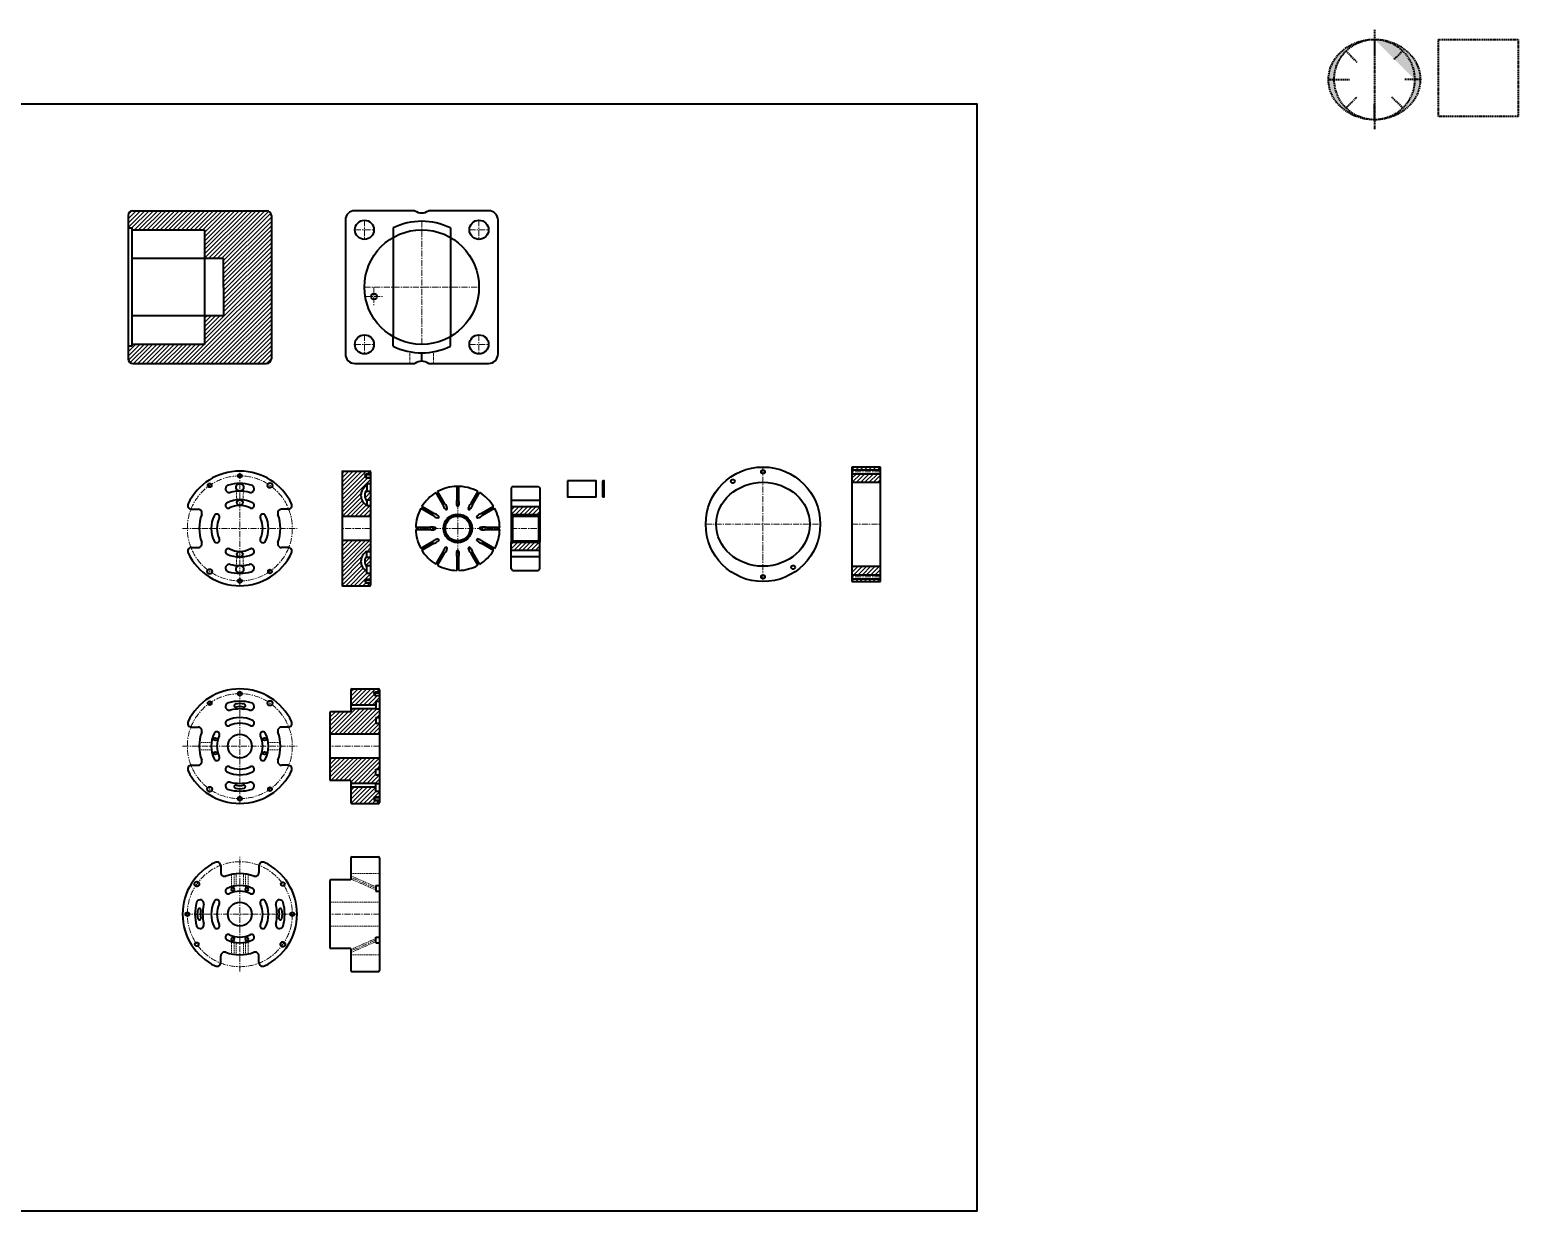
# Model space of a CAD drawing. Header units: millimetres. Extents: x -11382 to 23553, y -372 to 10786.
# Drawn here: x 14390 to 15949, y 3426 to 4663 of the extents above; entities that cross this region are included whole.
import ezdxf

# ---------------------------------------------------------------- set-up
doc = ezdxf.new("R2010")
doc.units = ezdxf.units.MM
doc.header["$LTSCALE"] = 0.2
doc.linetypes.add('CENTER', pattern=[50.800000000000004, 31.75, -6.35, 6.35, -6.35])
doc.linetypes.add('HIDDEN', pattern=[9.524999999999999, 6.35, -3.175])
for name, color, linetype, lineweight in [('đường bao thấy', 7, 'Continuous', 40), ('đường mặt cắt', 160, 'Continuous', 15), ('đường nét khuất', 4, 'HIDDEN', 15), ('đường nét mảnh', 220, 'Continuous', 15), ('đường nét tâm', 137, 'CENTER', 15)]:
    doc.layers.add(name, color=color, linetype=linetype, lineweight=lineweight)
doc.layers.add('đường in', color=220, linetype='HIDDEN', lineweight=40, plot=False)
pattern_1 = [(45, (-208.5272261075934, -9.506573149164524), (-2.245064030267288, 2.245064030267288), [])]

msp = doc.modelspace()

# ---------------------------------------------------------------- hatches: boundary and pattern name
at = {"layer": 'đường in'}
h = msp.add_hatch(color=2, dxfattribs=at)
edge = h.paths.add_edge_path()
edge.add_ellipse((15798.38981987356, 4610.842670563146), major_axis=(-48.102381649378, 0), ratio=0.875266051403935, start_angle=270, end_angle=360)
edge.add_line((15750.28743822418, 4610.842670563146), (15756.28743822418, 4610.842670563146))
edge.add_arc((15798.38981987356, 4610.842670563146), 42.10238164937618, 90.56672043689127, 180, ccw=False)
h = msp.add_hatch(color=2, dxfattribs=at)
edge = h.paths.add_edge_path()
edge.add_ellipse((15798.38981987356, 4610.842670563146), major_axis=(-48.102381649378, 0), ratio=0.875266051403935, start_angle=90, end_angle=180)
edge.add_line((15846.49220152293, 4610.842670563145), (15840.49220152293, 4610.842670563145))
edge.add_arc((15798.38981987356, 4610.842670563146), 42.10238164937618, 270.4774186896128, 359.9999999999988, ccw=False)
at = {"layer": 'đường mặt cắt', "ltscale": 0.5}
h = msp.add_hatch(dxfattribs=at)
h.set_pattern_fill('ANSI31', color=256, style=0)
h.set_pattern_definition([(45, (86.30309703485727, -9.506573149164524), (-2.245064030267288, 2.245064030267288), [])])
h.paths.add_polyline_path([(14592.9172328619, 4423.468518907335), (14592.9172328619, 4393.468518907335), (14592.9172328619, 4363.468518907335), (14572.9172328619, 4363.468518907335), (14572.9172328619, 4333.468518907336), (14496.9172328619, 4333.468518907334), (14496.9172328619, 4331.468518907335), (14492.9172328619, 4331.468518907336), (14492.9172328619, 4318.468518907335, 0.4142135623730951), (14497.9172328619, 4313.468518907335), (14637.9172328619, 4313.468518907335, 0.4142135623730951), (14642.9172328619, 4318.468518907335), (14642.9172328619, 4468.468518907337, 0.4142135623730951), (14637.9172328619, 4473.468518907337), (14497.9172328619, 4473.468518907337, 0.4142135623730951), (14492.9172328619, 4468.468518907337), (14492.9172328619, 4455.468518907336), (14496.9172328619, 4455.468518907334), (14496.9172328619, 4453.468518907335), (14572.9172328619, 4453.468518907335), (14572.9172328619, 4423.468518907335)])
h = msp.add_hatch(dxfattribs=at)
h.set_pattern_fill('ANSI31', color=256, style=0)
h.set_pattern_definition(pattern_1)
h.paths.add_polyline_path([(14742.92677567294, 4185.805900586509), (14742.92677567294, 4187.706753486762), (14746.92677567293, 4187.706753486762), (14746.92677567294, 4193.706753486762), (14741.92677567293, 4193.706753486762), (14740.77207513455, 4195.706753486758), (14741.92677567293, 4197.706753486762), (14746.92677567293, 4197.706753486762), (14746.92677567293, 4200.706753486762), (14716.92677567293, 4200.706753486762), (14716.92677567293, 4153.206753486762), (14746.92677567293, 4153.206753486762), (14746.92677567293, 4164.706753486762), (14742.92677567293, 4164.706753486762, -0.5864592213907536)])
h = msp.add_hatch(dxfattribs=at)
h.set_pattern_fill('ANSI31', color=256, style=0)
h.set_pattern_definition(pattern_1)
h.paths.add_polyline_path([(15281.1220410543, 4202.032006343989), (15281.1220410543, 4205.032006343989), (15251.1220410543, 4205.032006343989), (15251.1220410543, 4202.032006343989)])
h = msp.add_hatch(dxfattribs=at)
h.set_pattern_fill('ANSI31', color=256, style=0)
h.set_pattern_definition(pattern_1)
h.paths.add_polyline_path([(15251.1220410543, 4198.032006343989), (15251.1220410543, 4189.032006343989), (15281.1220410543, 4189.032006343989), (15281.1220410543, 4198.032006343989)])
h = msp.add_hatch(dxfattribs=at)
h.set_pattern_fill('ANSI31', color=256, style=0)
h.set_pattern_definition(pattern_1)
h.paths.add_polyline_path([(14742.92677567293, 4169.725362409708), (14742.92677567293, 4170.706753486762), (14746.92677567293, 4170.706753486762), (14746.92677567294, 4179.706753486762), (14742.92677567294, 4179.706753486762), (14742.92677567294, 4180.787291663555, 0.3953911907920613)], flags=17)
h = msp.add_hatch(dxfattribs=at)
h.set_pattern_fill('ANSI31', color=256, style=0)
h.set_pattern_definition(pattern_1)
h.paths.add_polyline_path([(14894.19227355448, 4163.590357260649), (14894.19227355448, 4155.206753486764), (14924.19227355448, 4155.206753486764), (14924.19227355448, 4163.590357260649)])
h = msp.add_hatch(dxfattribs=at)
h.set_pattern_fill('ANSI31', color=256, style=0)
h.set_pattern_definition(pattern_1)
h.paths.add_polyline_path([(14742.92677567292, 4116.706753486762), (14746.92677567293, 4116.706753486762), (14746.92677567294, 4128.206753486762), (14716.92677567293, 4128.206753486762), (14716.92677567293, 4080.706753486762), (14746.92677567293, 4080.706753486762), (14746.92677567293, 4083.706753486762), (14741.92677567293, 4083.706753486762), (14740.77207513455, 4085.706753486762), (14741.92677567293, 4087.706753486762), (14746.92677567293, 4087.706753486762), (14746.92677567294, 4093.706753486762), (14742.92677567294, 4093.706753486762), (14742.92677567294, 4095.607606387017, -0.5864592213906551)])
h = msp.add_hatch(dxfattribs=at)
h.set_pattern_fill('ANSI31', color=256, style=0)
h.set_pattern_definition(pattern_1)
h.paths.add_polyline_path([(14924.19227355448, 4117.823149712876), (14924.19227355448, 4126.206753486765), (14894.19227355447, 4126.206753486763), (14894.19227355448, 4117.823149712876)])
h = msp.add_hatch(dxfattribs=at)
h.set_pattern_fill('ANSI31', color=256, style=0)
h.set_pattern_definition(pattern_1)
h.paths.add_polyline_path([(14746.92677567293, 4110.706753486762), (14742.92677567294, 4110.706753486762), (14742.92677567294, 4111.688144563816, 0.3953911907920362), (14742.92677567294, 4100.626215309969), (14742.92677567294, 4101.706753486764), (14746.92677567293, 4101.706753486762)], flags=17)
h = msp.add_hatch(dxfattribs=at)
h.set_pattern_fill('ANSI31', color=256, style=0)
h.set_pattern_definition(pattern_1)
h.paths.add_polyline_path([(15251.1220410543, 4101.032006343989), (15251.1220410543, 4092.032006343989), (15281.1220410543, 4092.032006343989), (15281.1220410543, 4101.032006343989)])
h = msp.add_hatch(dxfattribs=at)
h.set_pattern_fill('ANSI31', color=256, style=0)
h.set_pattern_definition(pattern_1)
h.paths.add_polyline_path([(15251.1220410543, 4088.032006343989), (15251.1220410543, 4085.032006343989), (15281.1220410543, 4085.032006343989), (15281.1220410543, 4088.032006343989)])
h = msp.add_hatch(dxfattribs=at)
h.set_pattern_fill('ANSI31', color=256, style=0)
h.set_pattern_definition(pattern_1)
h.paths.add_polyline_path([(14752.30704602656, 3955.651749029787), (14752.30704602656, 3959.651749029787), (14756.30704602655, 3959.651749029787), (14756.30704602655, 3965.651749029787), (14751.30704602655, 3965.651749029787), (14750.15234548817, 3967.651749029785), (14751.30704602655, 3969.651749029787), (14756.30704602655, 3969.651749029787), (14756.30704602655, 3971.651749029787, 0.4142135623730951), (14755.30704602655, 3972.651749029787), (14727.30704602655, 3972.651749029787, 0.4142135623730951), (14726.30704602655, 3971.651749029787), (14726.30704602655, 3955.651749029786)])
h = msp.add_hatch(dxfattribs=at)
h.set_pattern_fill('ANSI31', color=256, style=0)
h.set_pattern_definition(pattern_1)
h.paths.add_polyline_path([(14728.30704602655, 3951.651749029786, 0.4142135623730951), (14726.30704602655, 3949.651749029786), (14726.30704602655, 3948.651749029786), (14705.30704602655, 3948.651749029786, 0.4142135623730951), (14704.30704602655, 3947.651749029786), (14704.30704602655, 3925.151749029787), (14756.30704602655, 3925.151749029787), (14756.30704602655, 3936.651749029787), (14752.30704602655, 3936.651749029787), (14752.30704602655, 3942.651749029787), (14756.30704602655, 3942.651749029787), (14756.30704602656, 3951.651749029787), (14752.30704602655, 3951.651749029786)])
h = msp.add_hatch(dxfattribs=at)
h.set_pattern_fill('ANSI31', color=256, style=0)
h.set_pattern_definition(pattern_1)
h.paths.add_polyline_path([(14704.30704602655, 3900.151749029787), (14704.30704602655, 3877.651749029786, 0.4142135623730888), (14705.30704602655, 3876.651749029786), (14726.30704602655, 3876.651749029786), (14726.30704602655, 3875.651749029788, 0.4142135623730951), (14728.30704602655, 3873.651749029788), (14752.30704602655, 3873.651749029788), (14756.30704602655, 3873.651749029787), (14756.30704602655, 3882.651749029787), (14752.30704602655, 3882.651749029787), (14752.30704602655, 3888.651749029787), (14756.30704602655, 3888.651749029787), (14756.30704602655, 3900.151749029787)])
h = msp.add_hatch(dxfattribs=at)
h.set_pattern_fill('ANSI31', color=256, style=0)
h.set_pattern_definition(pattern_1)
h.paths.add_polyline_path([(14726.30704602655, 3869.651749029787), (14726.30704602655, 3853.651749029787, 0.4142135623730866), (14727.30704602655, 3852.651749029787), (14755.30704602655, 3852.651749029787, 0.4142135623730866), (14756.30704602655, 3853.651749029787), (14756.30704602656, 3855.651749029787), (14751.30704602655, 3855.651749029787), (14750.15234548817, 3857.651749029787), (14751.30704602655, 3859.651749029787), (14756.30704602655, 3859.651749029787), (14756.30704602655, 3865.651749029787), (14752.30704602656, 3865.651749029787), (14752.30704602656, 3869.651749029787)])
at = {"layer": 'đường nét tâm'}
h = msp.add_hatch(color=1, dxfattribs=at)
edge = h.paths.add_edge_path()
edge.add_ellipse((15798.38981987356, 4610.842670563146), major_axis=(-48.102381649378, 0), ratio=0.875266051403935, start_angle=180, end_angle=270, ccw=False)
edge.add_arc((15798.38981987356, 4610.842670563145), 42.10238164937618, 1.1937117960769683e-12, 89.55242007387773, ccw=False)
edge.add_line((15840.49220152293, 4610.842670563146), (15846.49220152293, 4610.842670563145))
h = msp.add_hatch(color=1, dxfattribs=at)
edge = h.paths.add_edge_path()
edge.add_line((15756.28743822418, 4610.842670563146), (15750.28743822418, 4610.842670563145))
edge.add_ellipse((15798.38981987356, 4610.842670563146), major_axis=(-48.102381649378, 0), ratio=0.875266051403935, start_angle=0, end_angle=90)
edge.add_arc((15798.38981987356, 4610.842670563146), 42.10238164937618, 180, 269.43327956322014, ccw=False)

# ---------------------------------------------------------------- linework, layer by layer
at = {"layer": 'đường bao thấy'}
for p, q in [((14492.9172328619, 4468.468518907337), (14492.9172328619, 4318.468518907335)), ((14497.9172328619, 4473.468518907337), (14637.9172328619, 4473.468518907337)), ((14642.9172328619, 4468.468518907337), (14642.9172328619, 4318.468518907335)), ((14492.9172328619, 4455.468518907335), (14496.9172328619, 4455.468518907335)), ((14496.9172328619, 4455.468518907335), (14496.9172328619, 4331.468518907335)), ((14496.9172328619, 4453.468518907335), (14572.9172328619, 4453.468518907335)), ((14572.9172328619, 4453.468518907335), (14572.9172328619, 4333.468518907335)), ((14770.42163975293, 4455.481743608672), (14770.42163975293, 4341.506994680269)), ((14830.42163975293, 4455.481743608672), (14830.42163975293, 4341.506994680269)), ((14572.9172328619, 4423.468518907335), (14496.9172328619, 4423.468518907333)), ((14592.9172328619, 4423.468518907335), (14572.9172328619, 4423.468518907335)), ((14592.9172328619, 4393.468518907335), (14592.9172328619, 4423.468518907335)), ((14592.9172328619, 4393.468518907335), (14592.9172328619, 4363.468518907335)), ((14572.9172328619, 4363.468518907335), (14496.9172328619, 4363.468518907333)), ((14592.9172328619, 4363.468518907335), (14572.9172328619, 4363.468518907335)), ((14770.42163975293, 4331.455294205998), (14770.42163975293, 4341.506994680269)), ((14830.42163975293, 4331.455294205998), (14830.42163975293, 4341.506994680271)), ((14496.9172328619, 4331.468518907335), (14492.9172328619, 4331.468518907335)), ((14572.9172328619, 4333.468518907335), (14496.9172328619, 4333.468518907335)), ((14800.42163975293, 4315.762601834997), (14800.42163975293, 4324.579912898369)), ((14497.9172328619, 4313.468518907335), (14637.9172328619, 4313.468518907335)), ((14716.92677567293, 4199.706753486762), (14716.92677567293, 4081.706753486762)), ((14717.92677567293, 4200.706753486762), (14745.92677567293, 4200.706753486762)), ((14740.77207513455, 4195.706753486762), (14741.92677567293, 4197.706753486766)), ((14740.77207513455, 4195.706753486762), (14741.92677567293, 4193.706753486756)), ((14741.92677567293, 4197.706753486762), (14746.92677567293, 4197.706753486762)), ((14741.92677567293, 4197.706753486762), (14741.92677567293, 4193.706753486762)), ((14746.92677567293, 4199.706753486762), (14746.92677567293, 4081.706753486762)), ((15251.1220410543, 4205.032006343989), (15251.1220410543, 4085.032006343989)), ((15281.1220410543, 4205.032006343989), (15251.1220410543, 4205.032006343989)), ((15251.1220410543, 4202.032006343989), (15281.1220410543, 4202.032006343989)), ((15251.1220410543, 4198.032006343989), (15281.1220410543, 4198.032006343989)), ((15281.1220410543, 4085.032006343989), (15281.1220410543, 4205.032006343989)), ((14741.92677567293, 4193.706753486762), (14746.92677567293, 4193.706753486762)), ((14742.92677567293, 4187.706753486762), (14746.92677567293, 4187.706753486762)), ((14742.92677567294, 4187.706753486764), (14742.92677567294, 4179.706753486762)), ((14742.92677567293, 4179.706753486762), (14746.92677567293, 4179.706753486762)), ((14895.69227355447, 4184.695388382608), (14894.19227355447, 4183.195388382608)), ((14894.19227355447, 4183.195388382608), (14894.19227355448, 4126.206753486767)), ((14895.69227355447, 4184.695388382608), (14922.69227355447, 4184.69538838261)), ((14922.69227355447, 4184.69538838261), (14924.19227355447, 4183.19538838261)), ((14924.19227355447, 4183.19538838261), (14924.19227355448, 4126.206753486756)), ((15251.1220410543, 4189.032006343989), (15281.1220410543, 4189.032006343989)), ((14742.92677567293, 4170.706753486762), (14746.92677567293, 4170.706753486762)), ((14742.92677567293, 4170.706753486762), (14742.92677567293, 4164.706753486762)), ((14742.92677567293, 4164.706753486762), (14746.92677567293, 4164.706753486762)), ((14894.19227355448, 4170.1578044571), (14924.19227355448, 4170.1578044571)), ((14894.19227355448, 4163.590357260649), (14924.19227355448, 4163.590357260649)), ((14559.3166263224, 4160.706753486762), (14566.25244589366, 4160.706753486762)), ((14660.50951144779, 4160.706753486762), (14653.57369187653, 4160.706753486762)), ((14746.92677567293, 4153.206753486762), (14716.92677567293, 4153.206753486762)), ((14894.19227355447, 4155.206753486764), (14924.19227355447, 4155.206753486764)), ((14895.69227355448, 4153.706753486764), (14894.19227355448, 4155.206753486764)), ((14895.69227355448, 4153.706753486764), (14922.69227355448, 4153.706753486764)), ((14895.69227355448, 4153.706753486764), (14895.69227355448, 4127.706753486764)), ((14922.69227355448, 4153.706753486764), (14924.19227355448, 4155.206753486764)), ((14922.69227355448, 4153.706753486764), (14922.69227355447, 4127.706753486764)), ((14559.3166263224, 4120.706753486762), (14566.25244589366, 4120.706753486762)), ((14660.50951144779, 4120.706753486762), (14653.57369187653, 4120.706753486762)), ((14746.92677567293, 4128.206753486762), (14716.92677567293, 4128.206753486762)), ((14742.92677567293, 4110.706753486762), (14742.92677567293, 4116.706753486762)), ((14742.92677567293, 4116.706753486762), (14746.92677567293, 4116.706753486762)), ((14895.69227355448, 4127.706753486764), (14894.19227355448, 4126.206753486764)), ((14894.19227355447, 4098.218118590918), (14894.19227355448, 4126.206753486764)), ((14894.19227355448, 4126.206753486764), (14924.19227355447, 4126.206753486764)), ((14894.19227355448, 4117.823149712876), (14924.19227355447, 4117.823149712876)), ((14895.69227355448, 4127.706753486764), (14922.69227355448, 4127.706753486764)), ((14922.69227355448, 4127.706753486764), (14924.19227355448, 4126.206753486764)), ((14924.19227355447, 4098.218118590916), (14924.19227355448, 4126.206753486764)), ((14742.92677567293, 4110.706753486762), (14746.92677567293, 4110.706753486762)), ((14742.92677567294, 4093.706753486761), (14742.92677567294, 4101.706753486764)), ((14742.92677567293, 4101.706753486764), (14746.92677567293, 4101.706753486762)), ((14894.19227355447, 4111.255702516426), (14924.19227355448, 4111.255702516426)), ((15251.1220410543, 4101.032006343989), (15281.1220410543, 4101.032006343989)), ((14740.77207513455, 4085.706753486763), (14741.92677567293, 4087.706753486769)), ((14740.77207513455, 4085.706753486763), (14741.92677567293, 4083.706753486759)), ((14741.92677567293, 4083.706753486762), (14741.92677567293, 4087.706753486762)), ((14741.92677567293, 4087.706753486762), (14746.92677567293, 4087.706753486762)), ((14742.92677567293, 4093.706753486762), (14746.92677567293, 4093.706753486762)), ((14895.69227355447, 4096.718118590918), (14894.19227355447, 4098.218118590918)), ((14895.69227355447, 4096.718118590918), (14922.69227355447, 4096.718118590916)), ((14924.19227355447, 4098.218118590916), (14922.69227355447, 4096.718118590916)), ((15251.1220410543, 4092.032006343989), (15281.1220410543, 4092.032006343989)), ((15251.1220410543, 4088.032006343989), (15281.1220410543, 4088.032006343989)), ((14717.92677567293, 4080.706753486762), (14745.92677567293, 4080.706753486762)), ((14741.92677567293, 4083.706753486762), (14746.92677567293, 4083.706753486762)), ((15251.1220410543, 4085.032006343989), (15281.1220410543, 4085.032006343989)), ((14726.30704602655, 3971.651749029787), (14726.30704602655, 3949.651749029786)), ((14727.30704602655, 3972.651749029787), (14755.30704602655, 3972.651749029787)), ((14750.15234548817, 3967.651749029786), (14751.30704602655, 3969.651749029791)), ((14750.15234548817, 3967.651749029786), (14751.30704602655, 3965.651749029781)), ((14751.30704602655, 3969.651749029787), (14751.30704602655, 3965.651749029787)), ((14751.30704602655, 3969.651749029787), (14756.30704602655, 3969.651749029787)), ((14751.30704602655, 3965.651749029787), (14756.30704602655, 3965.651749029787)), ((14756.30704602655, 3971.651749029787), (14756.30704602655, 3853.651749029787)), ((14704.30704602655, 3947.651749029786), (14704.30704602655, 3877.651749029786)), ((14726.30704602655, 3948.651749029786), (14705.30704602655, 3948.651749029786)), ((14752.30704602656, 3955.651749029787), (14726.30704602655, 3955.651749029787)), ((14726.30704602655, 3949.651749029786), (14726.30704602655, 3948.651749029786)), ((14752.30704602655, 3951.651749029786), (14728.30704602655, 3951.651749029786)), ((14752.30704602656, 3959.651749029788), (14752.30704602656, 3951.651749029786)), ((14752.30704602655, 3959.651749029787), (14756.30704602655, 3959.651749029787)), ((14752.30704602655, 3951.651749029786), (14756.30704602655, 3951.651749029787)), ((14559.3166263224, 3932.651749029787), (14566.25244589366, 3932.651749029787)), ((14660.50951144779, 3932.651749029787), (14653.57369187653, 3932.651749029787)), ((14752.30704602655, 3942.651749029787), (14752.30704602655, 3936.651749029787)), ((14752.30704602655, 3942.651749029787), (14756.30704602655, 3942.651749029787)), ((14752.30704602655, 3936.651749029787), (14756.30704602655, 3936.651749029787)), ((14756.30704602655, 3925.151749029787), (14704.30704602655, 3925.151749029787)), ((14756.30704602655, 3900.151749029787), (14704.30704602655, 3900.151749029787)), ((14559.3166263224, 3892.651749029787), (14566.25244589366, 3892.651749029787)), ((14660.50951144779, 3892.651749029787), (14653.57369187653, 3892.651749029787)), ((14752.30704602655, 3882.651749029787), (14752.30704602655, 3888.651749029787)), ((14752.30704602655, 3888.651749029787), (14756.30704602655, 3888.651749029787)), ((14752.30704602655, 3882.651749029787), (14756.30704602655, 3882.651749029787)), ((14726.30704602655, 3876.651749029786), (14705.30704602655, 3876.651749029786)), ((14726.30704602655, 3876.651749029786), (14726.30704602655, 3853.651749029787)), ((14752.30704602656, 3869.651749029787), (14726.30704602655, 3869.651749029787)), ((14752.30704602655, 3873.651749029788), (14728.30704602655, 3873.651749029788)), ((14752.30704602656, 3865.651749029786), (14752.30704602656, 3873.651749029788)), ((14752.30704602655, 3873.651749029788), (14756.30704602655, 3873.651749029787)), ((14727.30704602655, 3852.651749029787), (14755.30704602655, 3852.651749029787)), ((14750.15234548817, 3857.651749029788), (14751.30704602655, 3859.651749029793)), ((14750.15234548817, 3857.651749029788), (14751.30704602655, 3855.651749029783)), ((14751.30704602655, 3855.651749029787), (14751.30704602655, 3859.651749029787)), ((14751.30704602655, 3859.651749029787), (14756.30704602655, 3859.651749029787)), ((14751.30704602655, 3855.651749029787), (14756.30704602655, 3855.651749029787)), ((14752.30704602655, 3865.651749029787), (14756.30704602655, 3865.651749029787)), ((14726.30704602656, 3795.670068965987), (14726.30704602656, 3773.670068965986)), ((14727.30704602656, 3796.670068965987), (14755.30704602656, 3796.670068965987)), ((14756.30704602656, 3795.670068965987), (14756.30704602656, 3677.670068965987)), ((14589.91306888509, 3787.266511528682), (14589.91306888509, 3780.330691957421)), ((14629.91306888509, 3787.266511528682), (14629.91306888509, 3780.330691957419)), ((14726.30704602656, 3773.670068965986), (14726.30704602656, 3772.670068965986)), ((14704.30704602656, 3771.670068965986), (14704.30704602656, 3701.670068965986)), ((14726.30704602656, 3772.670068965986), (14705.30704602656, 3772.670068965986)), ((14752.30704602656, 3766.670068965987), (14752.30704602656, 3760.670068965987)), ((14752.30704602656, 3766.670068965987), (14756.30704602656, 3766.670068965987)), ((14752.30704602656, 3760.670068965987), (14756.30704602656, 3760.670068965987)), ((14752.30704602656, 3706.670068965987), (14752.30704602656, 3712.670068965987)), ((14752.30704602656, 3712.670068965987), (14756.30704602656, 3712.670068965987)), ((14726.30704602656, 3700.670068965986), (14705.30704602656, 3700.670068965986)), ((14726.30704602656, 3700.670068965986), (14726.30704602656, 3677.670068965987)), ((14752.30704602656, 3706.670068965987), (14756.30704602656, 3706.670068965987)), ((14589.91306888509, 3686.073626403293), (14589.91306888509, 3693.009445974555)), ((14629.91306888509, 3686.073626403293), (14629.91306888509, 3693.009445974555)), ((14727.30704602656, 3676.670068965987), (14755.30704602656, 3676.670068965987))]:
    msp.add_line(p, q, dxfattribs=at)
for points in [[(13737.3036675467, 4585.505875476771), (15382.0392285834, 4585.505875476771), (15382.0392285834, 3425.572753316392), (13737.3036675467, 3425.572753316392)], [(14953.14475143943, 4190.687923266183), (14953.14475143943, 4173.687923266183), (14983.14475143943, 4173.687923266183), (14983.14475143943, 4190.687923266183)]]:
    msp.add_lwpolyline(points, close=True, dxfattribs=at)
for points in [[(14793.2701032025, 4473.468518907335), (14730.42163975293, 4473.468518907335, 0.414213562373095), (14720.42163975293, 4463.468518907335), (14720.42163975293, 4323.468518907335, 0.4142135623730915), (14730.42163975293, 4313.468518907335), (14793.2701032025, 4313.468518907335)], [(14807.57317630337, 4313.468518907335), (14870.42163975293, 4313.468518907335, 0.414213562373095), (14880.42163975293, 4323.468518907335), (14880.42163975293, 4463.468518907335, 0.414213562373095), (14870.42163975293, 4473.468518907335), (14807.57317630337, 4473.468518907335)]]:
    msp.add_lwpolyline(points, format="xyb", dxfattribs=at)
for points in [[(14824.32876173885, 4166.712111795223), (14817.05996977609, 4179.302028784363)], [(14837.18826182023, 4184.695388382608), (14837.18826182023, 4170.1578044571)], [(14839.18826182023, 4170.1578044571), (14839.18826182023, 4184.695388382608)], [(14859.31655386437, 4179.302028784363), (14852.04776190161, 4166.712111795225)], [(14813.18290351177, 4156.298304375714), (14800.59298652263, 4163.567096338467)], [(14815.32791896852, 4178.302028784363), (14822.59671093128, 4165.712111795223)], [(14853.77981270918, 4165.712111795225), (14861.04860467194, 4178.302028784363)], [(14875.78353711783, 4163.567096338471), (14863.19362012869, 4156.298304375718)], [(14799.59298652263, 4161.835045530899), (14812.18290351177, 4154.566253568146)], [(14864.19362012869, 4154.566253568149), (14876.78353711783, 4161.835045530903)], [(14808.73721084989, 4141.70675348676), (14794.19962692438, 4141.70675348676)], [(14794.19962692438, 4139.70675348676), (14808.73721084989, 4139.70675348676)], [(14882.17689671608, 4141.706753486766), (14867.63931279057, 4141.706753486766)], [(14867.63931279057, 4139.706753486766), (14882.17689671608, 4139.706753486766)], [(14812.18290351177, 4126.847253405374), (14799.59298652263, 4119.578461442621)], [(14800.59298652263, 4117.846410635053), (14813.18290351177, 4125.115202597806)], [(14863.1936201287, 4125.115202597812), (14875.78353711783, 4117.846410635057)], [(14876.78353711783, 4119.578461442627), (14864.1936201287, 4126.847253405382)], [(14822.59671093128, 4115.701395178299), (14815.32791896853, 4103.111478189161)], [(14817.0599697761, 4102.111478189161), (14824.32876173885, 4114.701395178299)], [(14837.18826182023, 4111.255702516426), (14837.18826182023, 4096.718118590918)], [(14839.18826182023, 4096.718118590918), (14839.18826182023, 4111.255702516426)], [(14852.04776190162, 4114.701395178299), (14859.31655386437, 4102.111478189161)], [(14861.04860467194, 4103.111478189161), (14853.77981270919, 4115.701395178299)]]:
    msp.add_lwpolyline(points, dxfattribs=at)
msp.add_lwpolyline([(14989.69818415831, 4173.687923266183), (14991.69818415831, 4173.687923266183), (14991.69818415831, 4190.687923266183), (14990.69818415831, 4190.687923266183, 0.414213562373095), (14989.69818415831, 4189.687923266183)], format="xyb", close=True, dxfattribs=at)
for centre, radius in [((14740.42163975293, 4453.468518907335), 10), ((14860.42163975293, 4453.468518907335), 10), ((14800.42163975293, 4393.468518907335), 60), ((14750.42163975293, 4383.468518907335), 3), ((14740.42163975293, 4333.468518907335), 10), ((14860.42163975293, 4333.468518907335), 10), ((14609.91306888509, 4195.706753486762), 2), ((15157.91205562346, 4145.032006343989), 60), ((15157.91205562346, 4200.032006343989), 2), ((14578.36636488579, 4185.760115922656), 2), ((14609.91306888509, 4183.706753486762), 4), ((14641.4597728844, 4185.760115922656), 2.55), ((15126.36535162416, 4190.085368779883), 2), ((14609.91306888509, 4167.706753486762), 3), ((14838.18826182023, 4140.706753486762), 15), ((14838.18826182023, 4140.706753486762), 13), ((14609.91306888509, 4113.706753486762), 3), ((14609.91306888509, 4097.706753486762), 4), ((15189.45875962277, 4099.978643908094), 2), ((14578.36636488579, 4095.653391050868), 2.55), ((14609.91306888509, 4085.706753486762), 2), ((14641.4597728844, 4095.653391050868), 2), ((15157.91205562346, 4090.032006343989), 2), ((14609.91306888509, 3967.651749029787), 2), ((14578.36636488579, 3957.705111465681), 2), ((14641.4597728844, 3957.705111465681), 2.55), ((14583.91269488928, 3919.930523107731), 1.5), ((14609.91306888509, 3912.651749029785), 12.5), ((14635.91344288091, 3919.930523107731), 1.5), ((14583.91269488928, 3905.372974951843), 1.5), ((14635.91344288091, 3905.372974951843), 1.5), ((14578.36636488579, 3867.598386593893), 2.55), ((14641.4597728844, 3867.598386593893), 2), ((14609.91306888509, 3857.651749029787), 2), ((14564.8597064492, 3768.216772965296), 2.55), ((14602.63429480715, 3762.670442961803), 1.5), ((14617.19184296304, 3762.670442961803), 1.5), ((14654.96643132099, 3768.216772965296), 2), ((14609.9130688851, 3736.670068965987), 12.5), ((14554.91306888509, 3736.670068965987), 2), ((14664.91306888509, 3736.670068965987), 2), ((14602.63429480715, 3710.669694970171), 1.5), ((14617.19184296304, 3710.669694970171), 1.5), ((14564.8597064492, 3705.123364966681), 2), ((14654.96643132099, 3705.123364966681), 2.55)]:
    msp.add_circle(centre, radius, dxfattribs=at)
for centre, radius, start, end in [((14497.9172328619, 4468.468518907337), 5, 90, 180), ((14637.9172328619, 4468.468518907337), 5, 0, 90), ((14800.42163975293, 4393.468518907335), 68.88860600896624, 64.18379884768261, 115.8162011523174), ((14800.42163975293, 4483.468518907335), 12.29408292766129, 234.4294068350081, 305.5705931649919), ((14800.42163975293, 4393.468518907335), 68.88860600896624, 244.1837988476878, 295.8162011523121), ((14497.9172328619, 4318.468518907335), 5, 180, 270), ((14637.9172328619, 4318.468518907335), 5, 270, 0), ((14800.42163975293, 4303.468518907335), 12.29408292766129, 54.42940683503023, 125.5705931649698), ((14609.91306888509, 4140.706753486762), 60, 25.37693352510835, 154.6230664748916), ((14717.92677567293, 4199.706753486762), 1, 90, 180), ((14745.92677567293, 4199.706753486762), 1, 0, 90), ((14598.91306888509, 4182.275972868416), 4, 104.8218210620635, 180), ((14598.91306888509, 4182.275972868414), 4, 180, 284.8218210620635), ((14609.91306888509, 4140.706753486762), 47, 75.1781789379365, 104.8218210620635), ((14609.91306888509, 4140.706753486762), 47, 75.1781789379365, 104.8218210620635), ((14609.91306888509, 4140.706753486762), 39, 75.1781789379365, 104.8218210620635), ((14620.91306888509, 4182.275972868414), 4, 255.1781789379365, 0), ((14620.91306888509, 4182.275972868416), 4, 0, 75.1781789379365), ((14748.82762253036, 4175.256327036632), 12.08774154749628, 119.2202309448469, 240.7797690551102), ((14748.82762253036, 4175.256327036632), 8.087741547496275, 136.853188359145, 223.1468116408365), ((14838.18826182023, 4140.706753486762), 44, 91.30228893517693, 118.6977110648228), ((14838.18826182023, 4140.706753486762), 44, 61.30228893517712, 91.30228893517858), ((14559.3166263224, 4164.706753486762), 4, 154.6230664747972, 270), ((14597.91306888509, 4164.893526731657), 3, 116.3877999612728, 180), ((14597.91306888509, 4164.893526731657), 3, 180, 296.3877999612728), ((14609.91306888509, 4140.706753486762), 30, 63.61220003872715, 116.3877999612728), ((14609.91306888509, 4140.706753486762), 24, 63.61220003872715, 116.3877999612728), ((14621.91306888509, 4164.893526731657), 3, 243.6122000387272, 0), ((14621.91306888509, 4164.893526731657), 3, 0, 63.61220003872715), ((14660.50951144779, 4164.706753486762), 4, 270, 25.37693352510835), ((14838.18826182023, 4140.706753486762), 44, 121.3022889351774, 148.6977110648247), ((14838.18826182023, 4140.706753486762), 44, 31.30228893517848, 58.69771106482258), ((14566.25244589366, 4156.70675348676), 4, 339.8739868886348, 90), ((14609.91306888509, 4140.706753486762), 42.5, 159.8739868886348, 200.1260131113652), ((14609.91306888509, 4140.706753486762), 30, 153.612200038681, 206.387799961319), ((14585.7262956402, 4152.706753486762), 3, 90, 153.612200038681), ((14585.7262956402, 4152.706753486762), 3, 333.6122000386811, 90), ((14609.91306888509, 4140.706753486762), 24, 153.612200038681, 206.387799961319), ((14634.09984212999, 4152.70675348676), 3, 90, 206.387799961319), ((14609.91306888509, 4140.70675348676), 24, 333.6122000386811, 26.38779996131896), ((14634.09984212999, 4152.70675348676), 3, 26.38779996131896, 90), ((14609.91306888509, 4140.70675348676), 30, 333.6122000386811, 26.38779996131896), ((14653.57369187653, 4156.70675348676), 4, 90, 200.1260131113652), ((14609.91306888509, 4140.706753486762), 42.5, 339.8739868886348, 20.12601311136523), ((14838.18826182023, 4140.706753486762), 44, 151.3022889351794, 178.6977110648243), ((14838.18826182023, 4140.706753486762), 44, 1.302288935182857, 28.69771106482269), ((14838.18826182023, 4140.706753486762), 44, 181.3022889351804, 208.6977110648233), ((14838.18826182023, 4140.706753486762), 44, 331.3022889351821, 358.6977110648265), ((14559.3166263224, 4116.706753486762), 4, 90, 205.3769335252027), ((14566.25244589366, 4124.70675348676), 4, 270, 20.12601311136523), ((14585.7262956402, 4128.706753486762), 3, 206.387799961319, 270), ((14585.7262956402, 4128.706753486762), 3, 270, 26.38779996131896), ((14597.91306888509, 4116.519980241867), 3, 63.61220003868154, 180), ((14597.91306888509, 4116.519980241867), 3, 180, 243.6122000386816), ((14609.91306888509, 4140.706753486762), 24, 243.6122000386816, 296.3877999613184), ((14621.91306888509, 4116.519980241867), 3, 0, 116.3877999613184), ((14621.91306888509, 4116.519980241867), 3, 296.3877999613184, 0), ((14634.09984212999, 4128.70675348676), 3, 153.612200038681, 270), ((14634.09984212999, 4128.70675348676), 3, 270, 333.6122000386811), ((14653.57369187653, 4124.70675348676), 4, 159.8739868886348, 270), ((14660.50951144779, 4116.706753486762), 4, 334.6230664748915, 90), ((14748.82762253036, 4106.157179936892), 12.08774154749628, 119.2202309448711, 240.7797690551608), ((14838.18826182023, 4140.706753486762), 44, 211.3022889351788, 238.6977110648302), ((14838.18826182023, 4140.706753486762), 44, 301.302288935185, 328.6977110648256), ((14609.91306888509, 4140.706753486762), 60, 205.3769335251084, 334.6230664748915), ((14598.91306888509, 4099.13753410511), 4, 75.1781789379365, 180), ((14609.91306888509, 4140.706753486762), 30, 243.6122000386816, 296.3877999613184), ((14609.91306888509, 4140.706753486762), 39, 255.1781789379365, 284.8218210620635), ((14620.91306888509, 4099.13753410511), 4, 0, 104.8218210620635), ((14748.82762253036, 4106.157179936892), 8.087741547496275, 136.8531883591658, 223.1468116408432), ((14838.18826182023, 4140.706753486762), 44, 241.3022889351845, 268.6977110648295), ((14838.18826182023, 4140.706753486762), 44, 271.3022889351835, 298.6977110648303), ((14598.91306888509, 4099.137534105108), 4, 180, 255.1781789379365), ((14609.91306888509, 4140.706753486762), 47, 255.1781789379365, 284.8218210620635), ((14620.91306888509, 4099.137534105108), 4, 284.8218210620635, 0), ((14717.92677567293, 4081.706753486762), 1, 180.0000000000009, 270), ((14745.92677567293, 4081.706753486762), 1, 270.0000000000016, 0), ((14609.91306888509, 3912.651749029787), 60, 25.37693352510844, 154.6230664748916), ((14727.30704602655, 3971.651749029787), 1, 90, 180), ((14755.30704602655, 3971.651749029787), 1, 0, 90), ((14598.91306888509, 3954.220968411441), 4, 104.8218210620668, 180), ((14598.91306888509, 3954.220968411439), 4, 180, 284.8218210620669), ((14609.91306888509, 3912.651749029787), 47, 75.17817893793315, 104.8218210620668), ((14609.91306888509, 3912.651749029787), 39, 75.17817893793315, 104.8218210620668), ((14605.51306888509, 3955.079436782449), 1.6, 104.8218210621578, 180), ((14605.51306888509, 3955.079436782448), 1.6, 180, 284.8218210621578), ((14609.91306888509, 3938.451749029787), 18.8, 75.17817893784219, 104.8218210621578), ((14609.91306888509, 3938.451749029787), 18.8, 75.17817893784219, 104.8218210621578), ((14609.91306888509, 3938.451749029787), 15.6, 75.17817893784219, 104.8218210621578), ((14614.3130688851, 3955.079436782448), 1.6, 255.1781789378422, 0), ((14614.3130688851, 3955.079436782449), 1.6, 0, 75.17817893784219), ((14620.91306888509, 3954.220968411439), 4, 255.1781789379332, 0), ((14620.91306888509, 3954.220968411441), 4, 0, 75.17817893793315), ((14705.30704602655, 3947.651749029786), 1, 90, 180), ((14728.30704602655, 3949.651749029786), 2, 90, 180), ((14559.3166263224, 3936.651749029787), 4, 154.6230664747982, 270), ((14566.25244589366, 3928.651749029785), 4, 339.8739868886349, 90), ((14597.91306888509, 3936.838522274682), 3, 116.3877999612727, 180), ((14597.91306888509, 3936.838522274682), 3, 180, 296.3877999612727), ((14609.91306888509, 3912.651749029787), 30, 63.6122000387272, 116.3877999612727), ((14609.91306888509, 3912.651749029787), 24, 63.6122000387272, 116.3877999612727), ((14621.91306888509, 3936.838522274682), 3, 243.6122000387273, 0), ((14621.91306888509, 3936.838522274682), 3, 0, 63.6122000387272), ((14653.57369187653, 3928.651749029785), 4, 90, 200.126013111365), ((14660.50951144779, 3936.651749029787), 4, 270, 25.37693352510844), ((14609.91306888509, 3912.651749029787), 42.5, 159.873986888635, 200.126013111365), ((14609.91306888509, 3912.651749029787), 30, 153.6122000386815, 206.3877999613185), ((14585.7262956402, 3924.651749029787), 3, 90, 153.6122000386815), ((14585.7262956402, 3924.651749029787), 3, 333.6122000386815, 90), ((14609.91306888509, 3912.651749029787), 24, 153.6122000386815, 206.3877999613185), ((14634.09984212999, 3924.651749029785), 3, 90, 206.3877999613185), ((14609.91306888509, 3912.651749029785), 24, 333.6122000386815, 26.38779996131851), ((14634.09984212999, 3924.651749029785), 3, 26.38779996131851, 90), ((14609.91306888509, 3912.651749029785), 30, 333.6122000386815, 26.38779996131851), ((14609.91306888509, 3912.651749029787), 42.5, 339.8739868886349, 20.12601311136504), ((14566.25244589366, 3896.651749029785), 4, 270, 20.12601311136504), ((14585.7262956402, 3900.651749029787), 3, 206.3877999613185, 270), ((14585.7262956402, 3900.651749029787), 3, 270, 26.38779996131851), ((14634.09984212999, 3900.651749029785), 3, 153.6122000386815, 270), ((14634.09984212999, 3900.651749029785), 3, 270, 333.6122000386815), ((14653.57369187653, 3896.651749029785), 4, 159.873986888635, 270), ((14559.3166263224, 3888.651749029787), 4, 90, 205.3769335252018), ((14609.91306888509, 3912.651749029787), 60, 205.3769335251085, 334.6230664748915), ((14597.91306888509, 3888.464975784892), 3, 63.61220003868154, 180), ((14597.91306888509, 3888.464975784892), 3, 180, 243.6122000386816), ((14609.91306888509, 3912.651749029787), 30, 243.6122000386816, 296.3877999613184), ((14609.91306888509, 3912.651749029787), 24, 243.6122000386816, 296.3877999613184), ((14621.91306888509, 3888.464975784892), 3, 0, 116.3877999613184), ((14621.91306888509, 3888.464975784892), 3, 296.3877999613184, 0), ((14660.50951144779, 3888.651749029787), 4, 334.6230664748915, 90), ((14598.91306888509, 3871.082529648135), 4, 75.17817893793652, 180), ((14598.91306888509, 3871.082529648133), 4, 180, 255.1781789379365), ((14609.91306888509, 3912.651749029787), 47, 255.1781789379365, 284.8218210620635), ((14609.91306888509, 3912.651749029787), 39, 255.1781789379365, 284.8218210620635), ((14605.51306888509, 3870.224061277126), 1.6, 75.17817893784552, 180), ((14605.51306888509, 3870.224061277125), 1.6, 180, 255.1781789378455), ((14609.91306888509, 3886.851749029787), 18.8, 255.1781789378455, 284.8218210621545), ((14609.91306888509, 3886.851749029787), 18.8, 255.1781789378455, 284.8218210621545), ((14609.91306888509, 3886.851749029787), 15.6, 255.1781789378455, 284.8218210621545), ((14614.3130688851, 3870.224061277126), 1.6, 0, 104.8218210621545), ((14614.3130688851, 3870.224061277125), 1.6, 284.8218210621545, 0), ((14620.91306888509, 3871.082529648135), 4, 0, 104.8218210620635), ((14620.91306888509, 3871.082529648133), 4, 284.8218210620635, 0), ((14705.30704602655, 3877.651749029786), 1, 180, 269.9999999999984), ((14728.30704602655, 3875.651749029788), 2, 180, 270), ((14727.30704602655, 3853.651749029787), 1, 180.0000000000016, 270), ((14755.30704602655, 3853.651749029787), 1, 270.0000000000016, 0), ((14609.91306888509, 3736.670068965987), 60, 115.3769335252021, 244.6230664747979), ((14585.91306888509, 3787.266511528682), 4, 0, 115.3769335252021), ((14633.91306888509, 3787.266511528682), 4, 64.62306647479795, 180), ((14609.91306888509, 3736.670068965987), 60, 295.376933525202, 64.62306647479795), ((14727.30704602656, 3795.670068965987), 1, 90, 180), ((14755.30704602656, 3795.670068965987), 1, 0, 90), ((14593.9130688851, 3780.330691957421), 4, 180, 290.1260131114015), ((14609.91306888509, 3736.670068965987), 42.5, 69.87398688859851, 110.1260131114015), ((14625.9130688851, 3780.330691957419), 4, 249.8739868885985, 0), ((14597.9130688851, 3760.856842210882), 3, 116.3877999613184, 180), ((14597.9130688851, 3760.856842210882), 3, 180, 296.3877999613184), ((14609.9130688851, 3736.670068965987), 30, 63.61220003868154, 116.3877999613184), ((14609.9130688851, 3736.670068965987), 24, 63.61220003868154, 116.3877999613184), ((14621.9130688851, 3760.856842210882), 3, 243.6122000386816, 0), ((14621.9130688851, 3760.856842210882), 3, 0, 63.61220003868154), ((14705.30704602656, 3771.670068965986), 1, 90, 180), ((14609.91306888509, 3736.670068965987), 47, 165.1781789379632, 194.8218210620368), ((14568.34384950344, 3747.670068965987), 4, 90, 165.1781789379632), ((14567.48538113243, 3741.070068965988), 1.6, 90, 165.1781789378093), ((14567.48538113243, 3741.070068965988), 1.6, 345.1781789378093, 90), ((14568.34384950344, 3747.670068965987), 4, 345.1781789379632, 90), ((14609.91306888509, 3736.670068965987), 39, 165.1781789379632, 194.8218210620368), ((14609.91306888509, 3736.670068965987), 30, 153.612200038681, 206.387799961319), ((14585.7262956402, 3748.670068965987), 3, 90, 153.612200038681), ((14585.7262956402, 3748.670068965987), 3, 333.6122000386811, 90), ((14609.91306888509, 3736.670068965987), 24, 153.612200038681, 206.387799961319), ((14634.09984212999, 3748.670068965987), 3, 90, 206.387799961319), ((14609.91306888509, 3736.670068965987), 24, 333.6122000386811, 26.38779996131896), ((14634.09984212999, 3748.670068965987), 3, 26.38779996131896, 90), ((14609.91306888509, 3736.670068965987), 30, 333.6122000386811, 26.38779996131896), ((14651.48228826675, 3747.670068965987), 4, 90, 194.8218210620368), ((14609.91306888509, 3736.670068965987), 39, 345.1781789379632, 14.82182106203677), ((14652.34075663776, 3741.070068965988), 1.6, 90, 194.8218210621907), ((14651.48228826675, 3747.670068965987), 4, 14.82182106203677, 90), ((14652.34075663776, 3741.070068965988), 1.6, 14.82182106219071, 90), ((14609.91306888509, 3736.670068965987), 47, 345.1781789379632, 14.82182106203677), ((14584.1130688851, 3736.670068965987), 18.8, 165.1781789378093, 194.8218210621907), ((14584.1130688851, 3736.670068965987), 18.8, 165.1781789378093, 194.8218210621907), ((14567.48538113243, 3732.270068965987), 1.6, 194.8218210621907, 270), ((14567.48538113243, 3732.270068965987), 1.6, 270, 14.82182106219071), ((14568.34384950344, 3725.670068965987), 4, 270, 14.82182106203677), ((14584.1130688851, 3736.670068965987), 15.6, 165.1781789378093, 194.8218210621907), ((14651.48228826675, 3725.670068965987), 4, 165.1781789379632, 270), ((14652.34075663776, 3732.270068965987), 1.6, 165.1781789378093, 270), ((14635.7130688851, 3736.670068965987), 15.6, 345.1781789378093, 14.82182106219071), ((14652.34075663776, 3732.270068965987), 1.6, 270, 345.1781789378093), ((14635.7130688851, 3736.670068965987), 18.8, 345.1781789378093, 14.82182106219071), ((14635.7130688851, 3736.670068965987), 18.8, 345.1781789378093, 14.82182106219071), ((14568.34384950344, 3725.670068965987), 4, 194.8218210620368, 270), ((14585.7262956402, 3724.670068965987), 3, 206.387799961319, 270), ((14585.7262956402, 3724.670068965987), 3, 270, 26.38779996131896), ((14597.91306888509, 3712.483295721092), 3, 63.61220003868154, 180), ((14597.91306888509, 3712.483295721092), 3, 180, 243.6122000386816), ((14609.91306888509, 3736.670068965987), 24, 243.6122000386816, 296.3877999613184), ((14621.91306888509, 3712.483295721092), 3, 0, 116.3877999613184), ((14621.91306888509, 3712.483295721092), 3, 296.3877999613184, 0), ((14634.09984212999, 3724.670068965987), 3, 153.612200038681, 270), ((14634.09984212999, 3724.670068965987), 3, 270, 333.6122000386811), ((14651.48228826675, 3725.670068965987), 4, 270, 345.1781789379632), ((14593.9130688851, 3693.009445974555), 4, 69.87398688859851, 180), ((14609.91306888509, 3736.670068965987), 42.5, 249.8739868885985, 290.1260131114015), ((14609.91306888509, 3736.670068965987), 30, 243.6122000386816, 296.3877999613184), ((14625.9130688851, 3693.009445974555), 4, 0, 110.1260131114015), ((14705.30704602656, 3701.670068965986), 1, 180, 269.9999999999984), ((14585.91306888509, 3686.073626403293), 4, 244.6230664747979, 0), ((14633.91306888509, 3686.073626403293), 4, 180, 295.376933525202), ((14727.30704602656, 3677.670068965987), 1, 180.0000000000016, 270), ((14755.30704602656, 3677.670068965987), 1, 270.0000000000016, 0)]:
    msp.add_arc(centre, radius, start, end, dxfattribs=at)
msp.add_ellipse((15157.91205562346, 4145.032006343989), major_axis=(-48.99999999999999, 0), ratio=0.8979591836734694, dxfattribs=at)
for centre, major_axis in [((14824.84883974936, 4163.811310257111), (-1.897620183925028, 3.286774572026346)), ((14838.18826182023, 4167.385597628499), (0, 3.795240367850056)), ((14851.5276838911, 4163.811310257113), (1.897620183925027, 3.286774572026347)), ((14815.08370504988, 4154.046175557629), (-3.286774572026346, 1.897620183925029)), ((14861.29281859058, 4154.046175557633), (3.286774572026346, 1.897620183925029)), ((14811.50941767849, 4140.70675348676), (-3.795240367850056, 2.323914484241197e-16)), ((14864.86710596197, 4140.706753486766), (3.795240367850056, -6.971743452723591e-16)), ((14815.08370504988, 4127.36733141589), (-3.286774572026346, -1.897620183925027)), ((14824.84883974937, 4117.602196716411), (-1.89762018392503, -3.286774572026346)), ((14838.18826182023, 4114.027909345026), (-2.150208192997832e-15, -3.795240367850056)), ((14851.5276838911, 4117.602196716412), (1.897620183925026, -3.286774572026347)), ((14861.29281859058, 4127.367331415897), (3.286774572026345, -1.89762018392503))]:
    msp.add_ellipse(centre, major_axis=major_axis, ratio=0.3857951549576067, start_param=0.7518259403962175, end_param=5.531359366783368, dxfattribs=at)
at = {"layer": 'đường in'}
for p, q in [((15798.38981987356, 4662.961061947473), (15798.38981987356, 4558.724279178819)), ((15798.38981987356, 4652.945052212523), (15798.38981987356, 4636.796679611787)), ((15768.61894030518, 4640.613550131524), (15780.03756407628, 4629.194926360417)), ((15827.89598238311, 4640.875934030662), (15818.3527565096, 4631.332708157147)), ((15750.28743822418, 4610.842670563146), (15772.43581082491, 4610.842670563146)), ((15846.49220152293, 4610.842670563146), (15830.3438289222, 4610.842670563146)), ((15768.61894030518, 4581.071790994767), (15780.03756407628, 4592.490414765873)), ((15798.38981987356, 4568.740288913768), (15798.38981987356, 4584.888661514504)), ((15828.16069944193, 4581.071790994769), (15816.74207567083, 4592.490414765876))]:
    msp.add_line(p, q, dxfattribs=at)
msp.add_lwpolyline([(15865.59674877155, 4652.945052212523), (15949.03424665319, 4652.945052212523), (15949.03424665319, 4571.9659544356), (15865.59674877155, 4571.9659544356)], close=True, dxfattribs=at)
msp.add_circle((15798.38981987356, 4610.842670563146), 42.10238164937618, dxfattribs=at)
msp.add_ellipse((15798.38981987356, 4610.842670563146), major_axis=(-48.102381649378, 0), ratio=0.875266051403935, dxfattribs=at)
at = {"layer": 'đường nét khuất'}
for p, q in [((14787.92163975293, 4313.468518907335), (14787.92163975293, 4325.723481909348)), ((14812.92163975293, 4313.468518907335), (14812.92163975293, 4325.723481909348)), ((14606.91893399335, 4167.519253486762), (14605.92088902943, 4183.456753486762)), ((14612.90720377685, 4167.519253486762), (14613.90524874076, 4183.456753486762)), ((14606.91893399335, 4113.894253486762), (14605.92088902943, 4097.956753486762)), ((14612.90720377685, 4113.894253486762), (14613.90524874076, 4097.956753486762)), ((14567.60172288901, 3916.651749029787), (14580.18093139046, 3916.651749029787)), ((14652.22441488118, 3916.651749029787), (14639.64520637973, 3916.651749029787)), ((14567.60172288901, 3908.651749029787), (14580.18093139046, 3908.651749029787)), ((14652.22441488118, 3908.651749029787), (14639.64520637973, 3908.651749029787)), ((14601.13429480715, 3762.670442961803), (14601.13429480715, 3778.253516702898)), ((14604.13429480715, 3762.670442961803), (14604.13429480715, 3778.775362815527)), ((14605.91306888509, 3778.981414962067), (14605.91306888509, 3766.402206460624)), ((14613.91306888509, 3778.981414962067), (14613.91306888509, 3766.402206460624)), ((14615.69184296304, 3762.670442961803), (14615.69184296304, 3778.775362815526)), ((14618.69184296304, 3762.670442961803), (14618.69184296304, 3778.253516702898)), ((14726.30704602656, 3779.170068965987), (14756.30704602656, 3779.170068965987)), ((14752.30704602656, 3765.309865759274), (14726.30704602656, 3776.793555869521)), ((14752.30704602656, 3762.030272172701), (14726.30704602656, 3773.513962282947)), ((14756.30704602656, 3749.170068965987), (14704.30704602656, 3749.170068965987)), ((14756.30704602656, 3724.170068965987), (14704.30704602656, 3724.170068965987)), ((14752.30704602656, 3711.309865759273), (14726.30704602656, 3699.826175649026)), ((14601.13429480715, 3710.669694970171), (14601.13429480715, 3695.086621229076)), ((14604.13429480715, 3710.669694970171), (14604.13429480715, 3694.564775116447)), ((14605.91306888509, 3694.358722969906), (14605.91306888509, 3706.93793147135)), ((14613.91306888509, 3694.358722969906), (14613.91306888509, 3706.93793147135)), ((14615.69184296304, 3710.669694970171), (14615.69184296304, 3694.564775116448)), ((14618.69184296304, 3710.669694970171), (14618.69184296304, 3695.086621229076)), ((14752.30704602656, 3708.0302721727), (14726.30704602656, 3696.546582062453)), ((14726.30704602656, 3694.170068965987), (14756.30704602656, 3694.170068965987))]:
    msp.add_line(p, q, dxfattribs=at)
at = {"layer": 'đường nét mảnh'}
for centre, start, end in [((14641.4597728844, 4185.760115922656), 143.437194054292, 54.99999999992109), ((14578.36636488579, 4095.653391050868), 143.437194054292, 54.99999999992109), ((14641.4597728844, 3957.705111465681), 143.4371940542923, 54.9999999999197), ((14578.36636488579, 3867.598386593893), 143.4371940542923, 54.9999999999197), ((14564.8597064492, 3768.216772965296), 233.4371940542924, 144.9999999999202), ((14654.96643132099, 3705.123364966681), 233.4371940542924, 144.9999999999202)]:
    msp.add_arc(centre, 3, start, end, dxfattribs=at)
at = {"layer": 'đường nét tâm'}
for p, q in [((14740.42163975293, 4463.468518907335), (14740.42163975293, 4443.468518907335)), ((14800.42163975293, 4462.357124916301), (14800.42163975293, 4333.468518907335)), ((14860.42163975293, 4463.468518907335), (14860.42163975293, 4443.468518907335)), ((14730.42163975293, 4453.468518907335), (14750.42163975293, 4453.468518907335)), ((14850.42163975293, 4453.468518907335), (14870.42163975293, 4453.468518907335)), ((14740.42163975293, 4393.468518907335), (14860.42163975293, 4393.468518907335)), ((14740.42163975293, 4383.468518907335), (14760.42163975293, 4383.468518907335)), ((14750.42163975293, 4393.468518907335), (14750.42163975293, 4373.468518907335)), ((14740.42163975293, 4343.468518907335), (14740.42163975293, 4323.468518907335)), ((14860.42163975293, 4343.468518907335), (14860.42163975293, 4323.468518907335)), ((14730.42163975293, 4333.468518907335), (14750.42163975293, 4333.468518907335)), ((14850.42163975293, 4333.468518907335), (14870.42163975293, 4333.468518907335)), ((14609.91306888509, 4080.706753486762), (14609.91306888509, 4200.706753486762)), ((14740.77207513455, 4195.706753486762), (14746.92677567293, 4195.706753486762)), ((15157.91205562346, 4205.032006343989), (15157.91205562346, 4085.032006343989)), ((15281.1220410543, 4200.032006343989), (15251.1220410543, 4200.032006343989)), ((14594.91306888509, 4182.275972868416), (14594.91306888509, 4182.275972868414)), ((14624.91306888509, 4182.275972868416), (14624.91306888509, 4182.275972868414)), ((14838.18826182023, 4140.706753486762), (14838.18826182023, 4184.695388382608)), ((14594.91306888509, 4164.893526731657), (14594.91306888509, 4164.893526731657)), ((14624.91306888509, 4164.893526731657), (14624.91306888509, 4164.893526731657)), ((14585.7262956402, 4155.706753486762), (14585.7262956402, 4155.706753486762)), ((14634.09984212999, 4155.70675348676), (14634.09984212999, 4155.70675348676)), ((14894.19227355448, 4154.706753486764), (14924.19227355447, 4154.706753486764)), ((14549.91306888509, 4140.706753486762), (14669.91306888509, 4140.706753486762)), ((14746.92677567293, 4140.706753486762), (14716.92677567293, 4140.706753486762)), ((14838.18826182023, 4140.706753486762), (14794.19962692438, 4140.706753486802)), ((14838.18826182023, 4140.706753486762), (14838.18826182023, 4096.718118590918)), ((14838.18826182023, 4140.706753486762), (14882.17689671608, 4140.706753486762)), ((14894.19227355448, 4140.706753486764), (14924.19227355448, 4140.706753486764)), ((15097.91205562346, 4145.032006343989), (15217.91205562346, 4145.032006343989)), ((15251.1220410543, 4145.032006343989), (15281.1220410543, 4145.032006343989)), ((14585.7262956402, 4125.706753486762), (14585.7262956402, 4125.706753486762)), ((14594.91306888509, 4116.519980241867), (14594.91306888509, 4116.519980241867)), ((14624.91306888509, 4116.519980241867), (14624.91306888509, 4116.519980241867)), ((14634.09984212999, 4125.70675348676), (14634.09984212999, 4125.70675348676)), ((14894.19227355448, 4126.706753486764), (14924.19227355448, 4126.706753486764)), ((14594.91306888509, 4099.137534105108), (14594.91306888509, 4099.13753410511)), ((14624.91306888509, 4099.137534105108), (14624.91306888509, 4099.13753410511)), ((14740.77207513455, 4085.706753486763), (14746.92677567293, 4085.706753486762)), ((15281.1220410543, 4090.032006343989), (15251.1220410543, 4090.032006343989)), ((14609.91306888509, 3852.651749029787), (14609.91306888509, 3972.651749029787)), ((14750.15234548817, 3967.651749029786), (14756.30704602655, 3967.651749029787)), ((14594.91306888509, 3954.220968411441), (14594.91306888509, 3954.220968411439)), ((14603.91306888509, 3955.079436782449), (14603.91306888509, 3955.079436782448)), ((14615.91306888509, 3955.079436782449), (14615.91306888509, 3955.079436782448)), ((14624.91306888509, 3954.220968411441), (14624.91306888509, 3954.220968411439)), ((14594.91306888509, 3936.838522274682), (14594.91306888509, 3936.838522274682)), ((14624.91306888509, 3936.838522274682), (14624.91306888509, 3936.838522274682)), ((14585.7262956402, 3927.651749029787), (14585.7262956402, 3927.651749029787)), ((14634.09984212999, 3927.651749029785), (14634.09984212999, 3927.651749029785)), ((14549.91306888509, 3912.651749029787), (14669.91306888509, 3912.651749029787)), ((14756.30704602655, 3912.651749029787), (14704.30704602655, 3912.651749029786)), ((14585.7262956402, 3897.651749029787), (14585.7262956402, 3897.651749029787)), ((14594.91306888509, 3888.464975784892), (14594.91306888509, 3888.464975784892)), ((14624.91306888509, 3888.464975784892), (14624.91306888509, 3888.464975784892)), ((14634.09984212999, 3897.651749029785), (14634.09984212999, 3897.651749029785)), ((14594.91306888509, 3871.082529648133), (14594.91306888509, 3871.082529648135)), ((14603.91306888509, 3870.224061277125), (14603.91306888509, 3870.224061277126)), ((14615.91306888509, 3870.224061277125), (14615.91306888509, 3870.224061277126)), ((14624.91306888509, 3871.082529648133), (14624.91306888509, 3871.082529648135)), ((14750.15234548817, 3857.651749029788), (14756.30704602655, 3857.651749029787)), ((14609.91306888509, 3676.670068965987), (14609.91306888509, 3796.670068965987)), ((14752.30704602656, 3763.670068965987), (14726.30704602656, 3775.153759076233)), ((14594.9130688851, 3760.856842210882), (14594.9130688851, 3760.856842210882)), ((14624.9130688851, 3760.856842210882), (14624.9130688851, 3760.856842210882)), ((14567.48538113243, 3742.670068965987), (14567.48538113243, 3742.670068965987)), ((14568.34384950344, 3751.670068965987), (14568.34384950344, 3751.670068965987)), ((14585.7262956402, 3751.670068965987), (14585.7262956402, 3751.670068965987)), ((14634.09984212999, 3751.670068965987), (14634.09984212999, 3751.670068965987)), ((14651.48228826675, 3751.670068965987), (14651.48228826675, 3751.670068965987)), ((14652.34075663776, 3742.670068965987), (14652.34075663776, 3742.670068965987)), ((14669.91306888509, 3736.670068965987), (14549.91306888509, 3736.670068965987)), ((14567.48538113243, 3730.670068965987), (14567.48538113243, 3730.670068965987)), ((14652.34075663776, 3730.670068965987), (14652.34075663776, 3730.670068965987)), ((14756.30704602656, 3736.670068965987), (14704.30704602656, 3736.670068965986)), ((14568.34384950344, 3721.670068965987), (14568.34384950344, 3721.670068965987)), ((14585.7262956402, 3721.670068965987), (14585.7262956402, 3721.670068965987)), ((14594.91306888509, 3712.483295721092), (14594.91306888509, 3712.483295721092)), ((14624.91306888509, 3712.483295721092), (14624.91306888509, 3712.483295721092)), ((14634.09984212999, 3721.670068965987), (14634.09984212999, 3721.670068965987)), ((14651.48228826675, 3721.670068965987), (14651.48228826675, 3721.670068965987)), ((14752.30704602656, 3709.670068965987), (14726.30704602656, 3698.186378855741))]:
    msp.add_line(p, q, dxfattribs=at)
for centre, radius in [((14609.91306888509, 4140.706753486762), 55), ((14838.18826182023, 4140.706753486762), 14), ((14609.91306888509, 3912.651749029787), 55), ((14609.91306888509, 3736.670068965987), 55)]:
    msp.add_circle(centre, radius, dxfattribs=at)

doc.saveas('drawing.dxf')
